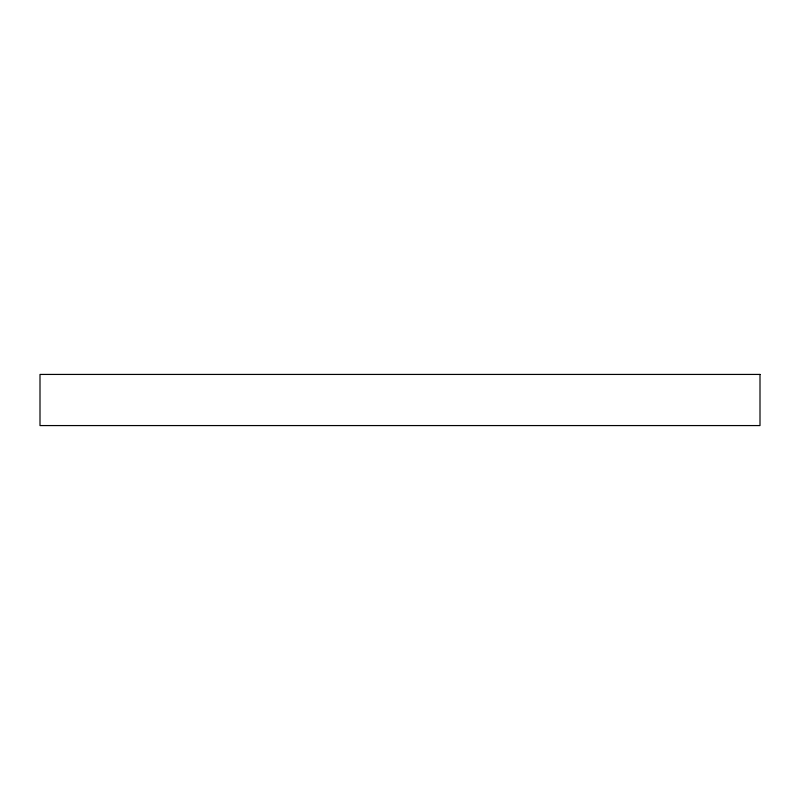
<?xml version="1.0" encoding="UTF-8"?>
<svg xmlns="http://www.w3.org/2000/svg" width="800" height="800" viewBox="0 0 800 800"><rect width="100%" height="100%" fill="white"/><g stroke="black" fill="none" stroke-linecap="round" stroke-linejoin="round"><path stroke-width="1.2" d="M760 374.43L40 374.43L40 425.57L760 425.57L760 374.43"/></g></svg>
